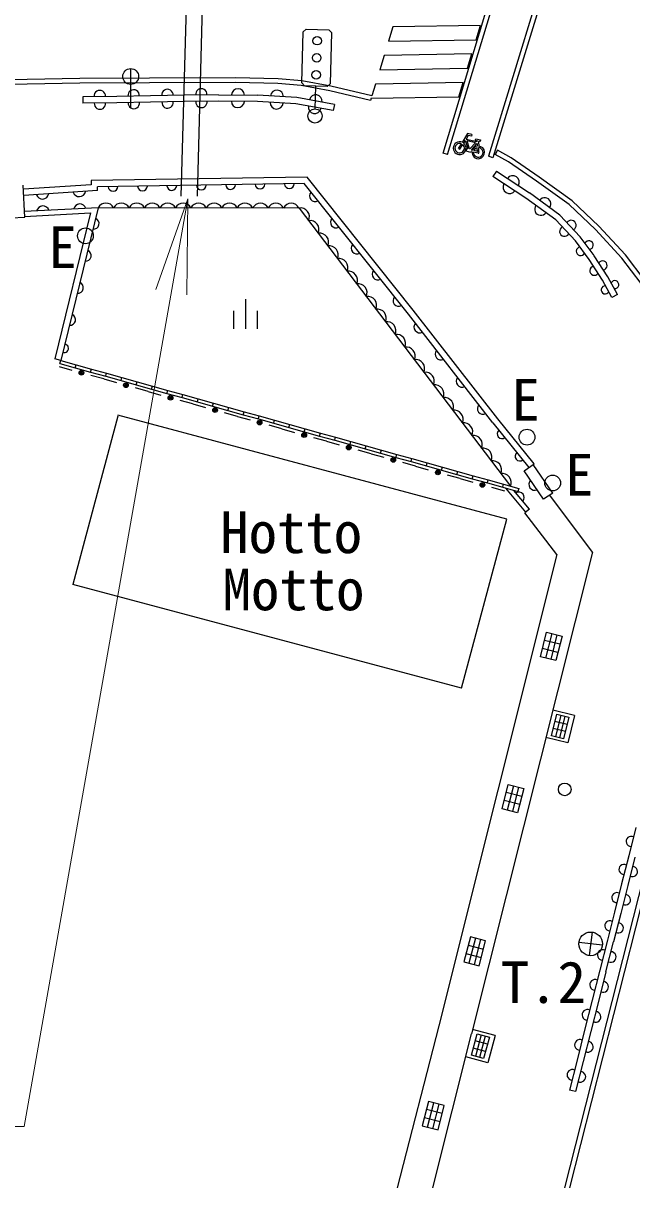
# Model space of a CAD drawing. Units: millimetres, scale not verified. Extents: x 40000 to 680000, y 20000 to 380000.
# Drawn here: x 401785 to 421042, y 250054 to 286955 of the extents above; entities that cross this region are included whole.
import ezdxf
from ezdxf.enums import TextEntityAlignment as Align

# ---------------------------------------------------------------- set-up
doc = ezdxf.new("R2010")
doc.units = ezdxf.units.MM
doc.header["$LTSCALE"] = 1000
doc.linetypes.add('DASHED', pattern=[7.5, 6, -1.5])
for name, color, linetype, lineweight in [('M-BGD', 7, 'Continuous', 25), ('M-BGD-EXST', 7, 'Continuous', 25), ('M-BMK-SRVR', 3, 'Continuous', 25), ('M-STR-HTXT', 7, 'Continuous', 13), ('M-STR-STRC', 7, 'Continuous', 25)]:
    doc.layers.add(name, color=color, linetype=linetype, lineweight=lineweight)
doc.layers.add('M-BMK-HTXT', color=7, linetype='Continuous')
doc.styles.add('ＭＳ ゴシック', font='')
doc.styles.get('ＭＳ ゴシック').set_extended_font_data('MS Gothic')

# ---------------------------------------------------------------- blocks, each defined once
blk = doc.blocks.new('open_arrow')
at = {"color": 0, "linetype": 'Continuous', "lineweight": -2}
blk.add_lwpolyline([(7.5, 1.25), (0, 0), (7.5, -1.25)], dxfattribs=at)

msp = doc.modelspace()

# ---------------------------------------------------------------- linework, layer by layer
at = {"layer": 'M-BGD', "linetype": 'DASHED'}
for p, q in [((406782, 281480), (407215, 296777)), ((407296, 281481), (407705, 296778))]:
    msp.add_line(p, q, dxfattribs=at)
at = {"layer": 'M-BGD'}
for p, q in [((404742, 284639), (403671, 284621)), ((403671, 284621), (403674, 284421)), ((405813, 284656), (404742, 284639)), ((406884, 284673), (405813, 284656)), ((407955, 284691), (406884, 284673)), ((407961, 284691), (409201, 284672)), ((410438, 284605), (409201, 284672)), ((411635, 284383), (410438, 284605)), ((404745, 284439), (403674, 284421)), ((405816, 284456), (404745, 284439)), ((406887, 284473), (405816, 284456)), ((407958, 284491), (406887, 284473)), ((409194, 284472), (407958, 284491)), ((410414, 284406), (409194, 284472)), ((411598, 284187), (410414, 284406)), ((411635, 284383), (411598, 284187)), ((403933, 281971), (403935, 281838)), ((416761, 282268), (416652, 282101)), ((417697, 281415), (416652, 282101)), ((416761, 282268), (417811, 281579)), ((401830, 280813), (401782, 281822)), ((403935, 281838), (401788, 281696)), ((404138, 281651), (401798, 281496)), ((410672, 281877), (404136, 281774)), ((404138, 281651), (404136, 281774)), ((413973, 277737), (410672, 281877)), ((418773, 280872), (417811, 281579)), ((418640, 280722), (417697, 281415)), ((404155, 281110), (401822, 280987)), ((401826, 280837), (403910, 280947)), ((403910, 280947), (402778, 276317)), ((404155, 281110), (402972, 276270)), ((410512, 281100), (404155, 281110)), ((410512, 281100), (417202, 272288)), ((419413, 280187), (418773, 280872)), ((394857, 280485), (401830, 280813)), ((419259, 280059), (418640, 280722)), ((419853, 279593), (419413, 280187)), ((419692, 279474), (419259, 280059)), ((420119, 278813), (419692, 279474)), ((420291, 278915), (419857, 279588)), ((420418, 278268), (420119, 278813)), ((420594, 278365), (420291, 278915)), ((420594, 278365), (420418, 278268)), ((416650, 274297), (413973, 277737)), ((402972, 276270), (402778, 276317)), ((402918, 276077), (403321, 275964)), ((402945, 276174), (402972, 276270)), ((402945, 276174), (403428, 276038)), ((402972, 276270), (403455, 276135)), ((403428, 276038), (403455, 276135)), ((403428, 276038), (403912, 275903)), ((403455, 276135), (403939, 275999)), ((403912, 275903), (403939, 275999)), ((403912, 275903), (404395, 275768)), ((404329, 275683), (403926, 275795)), ((403939, 275999), (404422, 275864)), ((404329, 275683), (404732, 275570)), ((404395, 275768), (404422, 275864)), ((404395, 275768), (404878, 275633)), ((404422, 275864), (404905, 275729)), ((404878, 275633), (404905, 275729)), ((404905, 275729), (405388, 275594)), ((404878, 275633), (405361, 275497)), ((405739, 275288), (405336, 275401)), ((405361, 275497), (405388, 275594)), ((405361, 275497), (405845, 275362)), ((405388, 275594), (405872, 275458)), ((405739, 275288), (406142, 275175)), ((405845, 275362), (405872, 275458)), ((405845, 275362), (406328, 275227)), ((405872, 275458), (406355, 275323)), ((406328, 275227), (406355, 275323)), ((406355, 275323), (406838, 275188)), ((406328, 275227), (406811, 275092)), ((407149, 274893), (406746, 275006)), ((406811, 275092), (406838, 275188)), ((406811, 275092), (407294, 274956)), ((406838, 275188), (407321, 275053)), ((407294, 274956), (407321, 275053)), ((407294, 274956), (407778, 274821)), ((407321, 275053), (407805, 274917)), ((407778, 274821), (407805, 274917)), ((407805, 274917), (408288, 274782)), ((407149, 274893), (407552, 274780)), ((407778, 274821), (408261, 274686)), ((408560, 274498), (408157, 274611)), ((408261, 274686), (408288, 274782)), ((408261, 274686), (408744, 274551)), ((408288, 274782), (408771, 274647)), ((408744, 274551), (408771, 274647)), ((408744, 274551), (409227, 274415)), ((408771, 274647), (409254, 274512)), ((404773, 274502), (403348, 269171)), ((417091, 271240), (404780, 274531)), ((408560, 274498), (408963, 274386)), ((409227, 274415), (409254, 274512)), ((409227, 274415), (409711, 274280)), ((409254, 274512), (409738, 274377)), ((409970, 274104), (409567, 274216)), ((409711, 274280), (409738, 274377)), ((409711, 274280), (410194, 274145)), ((409738, 274377), (410221, 274241)), ((410194, 274145), (410221, 274241)), ((410221, 274241), (410704, 274106)), ((416650, 274297), (417788, 272880)), ((409970, 274104), (410373, 273991)), ((410194, 274145), (410677, 274010)), ((410677, 274010), (410704, 274106)), ((410677, 274010), (411160, 273875)), ((410704, 274106), (411187, 273971)), ((411381, 273709), (410978, 273822)), ((411160, 273875), (411187, 273971)), ((411160, 273875), (411644, 273739)), ((411187, 273971), (411671, 273836)), ((411644, 273739), (411671, 273836)), ((411671, 273836), (412154, 273700)), ((411381, 273709), (411784, 273596)), ((411644, 273739), (412127, 273604)), ((412127, 273604), (412154, 273700)), ((412127, 273604), (412610, 273469)), ((412154, 273700), (412637, 273565)), ((412610, 273469), (412637, 273565)), ((412610, 273469), (413093, 273334)), ((412637, 273565), (413120, 273430)), ((412791, 273314), (412388, 273427)), ((412791, 273314), (413194, 273202)), ((413093, 273334), (413120, 273430)), ((413093, 273334), (413577, 273198)), ((413120, 273430), (413604, 273295)), ((413577, 273198), (413604, 273295)), ((413577, 273198), (414060, 273063)), ((413604, 273295), (414087, 273159)), ((414060, 273063), (414087, 273159)), ((414087, 273159), (414570, 273024)), ((414201, 272920), (413799, 273032)), ((414060, 273063), (414543, 272928)), ((414201, 272920), (414604, 272807)), ((414543, 272928), (414570, 273024)), ((414543, 272928), (415026, 272793)), ((414570, 273024), (415053, 272889)), ((415026, 272793), (415053, 272889)), ((415026, 272793), (415510, 272657)), ((415053, 272889), (415537, 272754)), ((415510, 272657), (415537, 272754)), ((415537, 272754), (416020, 272618)), ((417636, 272776), (417954, 272993)), ((418256, 271869), (417636, 272776)), ((418545, 272067), (417925, 272974)), ((415612, 272525), (415209, 272638)), ((415510, 272657), (415993, 272522)), ((415612, 272525), (416015, 272412)), ((415993, 272522), (416020, 272618)), ((415993, 272522), (416476, 272387)), ((416020, 272618), (416503, 272483)), ((416476, 272387), (416503, 272483)), ((416476, 272387), (416959, 272252)), ((416503, 272483), (416986, 272348)), ((416959, 272252), (416986, 272348)), ((416986, 272348), (417470, 272213)), ((417022, 272130), (416619, 272243)), ((416959, 272252), (417443, 272116)), ((417049, 272227), (417056, 272232)), ((417687, 271461), (417063, 272223)), ((417803, 271556), (417315, 272152)), ((417470, 272213), (417443, 272116)), ((418545, 272067), (418256, 271869)), ((419805, 270196), (418453, 272004)), ((415658, 265881), (417091, 271240)), ((417803, 271556), (417661, 271440)), ((418670, 270117), (417661, 271440)), ((418670, 270117), (414939, 255187)), ((419805, 270196), (415970, 254926)), ((415658, 265881), (403348, 269171)), ((418154, 266879), (418348, 267658)), ((418511, 267617), (418317, 266838)), ((418348, 267658), (418838, 267536)), ((418674, 267576), (418481, 266798)), ((418838, 267536), (418644, 266757)), ((418773, 267276), (418283, 267398)), ((418644, 266757), (418154, 266879)), ((418709, 267017), (418219, 267139)), ((418501, 264376), (418668, 265058)), ((419232, 265019), (418547, 265187)), ((418797, 265026), (418630, 264344)), ((418668, 265058), (419056, 264963)), ((418926, 264995), (418760, 264313)), ((419056, 264963), (418889, 264281)), ((419232, 265019), (419022, 264156)), ((418945, 264509), (418557, 264603)), ((419000, 264736), (418612, 264831)), ((419022, 264156), (418330, 264325)), ((418889, 264281), (418501, 264376)), ((416939, 262064), (417133, 262834)), ((417298, 262792), (417103, 262023)), ((417133, 262834), (417628, 262709)), ((417463, 262751), (417268, 261981)), ((417563, 262452), (417068, 262578)), ((417628, 262709), (417433, 261939)), ((417433, 261939), (416939, 262064)), ((417498, 262196), (417003, 262321)), ((421174, 261467), (420949, 260575)), ((420949, 260575), (420725, 259683)), ((421143, 260526), (420919, 259634)), ((420725, 259683), (420500, 258791)), ((420919, 259634), (420694, 258742)), ((420500, 258791), (420276, 257899)), ((420694, 258742), (420470, 257850)), ((415935, 258005), (415729, 257211)), ((416096, 257963), (415890, 257169)), ((416419, 257879), (415935, 258005)), ((415866, 257740), (416350, 257615)), ((416257, 257921), (416052, 257127)), ((416213, 257086), (416419, 257879)), ((420276, 257899), (420035, 256949)), ((420229, 256900), (420470, 257850)), ((415729, 257211), (416213, 257086)), ((415797, 257476), (416281, 257350)), ((420035, 256949), (419795, 255999)), ((420229, 256900), (419989, 255950)), ((419795, 255999), (419554, 255049)), ((419989, 255950), (419748, 255000)), ((414939, 255187), (413621, 250054)), ((416717, 254878), (416007, 255070)), ((419554, 255049), (419314, 254099)), ((419748, 255000), (419508, 254050)), ((414751, 250054), (415970, 254926)), ((415967, 254250), (416150, 254931)), ((416477, 254599), (416089, 254704)), ((416280, 254896), (416096, 254215)), ((416150, 254931), (416538, 254827)), ((416409, 254861), (416225, 254180)), ((416538, 254827), (416354, 254145)), ((416717, 254878), (416484, 254016)), ((416354, 254145), (415967, 254250)), ((416416, 254372), (416028, 254477)), ((416484, 254016), (415790, 254204)), ((419314, 254099), (419074, 253149)), ((419508, 254050), (419268, 253100)), ((419268, 253100), (419074, 253149)), ((414614, 252789), (414415, 252010)), ((415111, 252663), (414614, 252789)), ((415045, 252403), (414547, 252529)), ((414581, 251968), (414779, 252747)), ((414747, 251925), (414945, 252705)), ((414912, 251883), (415111, 252663)), ((414978, 252143), (414481, 252270)), ((414415, 252010), (414912, 251883))]:
    msp.add_line(p, q, dxfattribs=at)
msp.add_lwpolyline([(417954, 272993), (416807, 274421), (414130, 277861), (410767, 282079), (403933, 281971)], dxfattribs=at)
for centre, radius in [((403623, 275880), 75), ((403623, 275880), 49.5), ((403623, 275880), 24.5), ((405034, 275485), 75), ((405034, 275485), 49.5), ((405034, 275485), 24.5), ((406444, 275090), 75), ((406444, 275090), 49.5), ((406444, 275090), 24.5), ((407855, 274696), 75), ((407855, 274696), 49.5), ((407855, 274696), 24.5), ((409265, 274301), 75), ((409265, 274301), 49.5), ((409265, 274301), 24.5), ((410675, 273906), 75), ((410675, 273906), 49.5), ((410675, 273906), 24.5), ((412086, 273512), 75), ((412086, 273512), 49.5), ((412086, 273512), 24.5), ((413496, 273117), 75), ((413496, 273117), 49.5), ((413496, 273117), 24.5), ((414907, 272722), 75), ((414907, 272722), 49.5), ((414907, 272722), 24.5), ((416317, 272328), 75), ((416317, 272328), 49.5), ((416317, 272328), 24.5), ((418923, 262678), 200)]:
    msp.add_circle(centre, radius, dxfattribs=at)
for centre, radius, start, end in [((407419, 284702), 180, 354.4348, 187.4201), ((408579, 284675), 206, 0.8186, 177.4371), ((404206, 284650), 180, 354.4341, 187.4195), ((405277, 284668), 180, 354.4348, 187.4201), ((406348, 284685), 180, 354.4348, 187.4201), ((409814, 284635), 204, 357.9399, 175.8537), ((411042, 284492), 201, 349.7347, 169.3106), ((404210, 284410), 180, 174.4348, 7.4201), ((405281, 284427), 180, 174.4342, 7.4209), ((406352, 284444), 180, 174.4348, 7.4201), ((407423, 284462), 180, 174.4348, 7.4201), ((408576, 284487), 206, 180.8185, 357.4373), ((409804, 284442), 204, 177.9406, 355.8544), ((411006, 284297), 201, 169.7361, 349.3091), ((417279, 281918), 209, 329.0769, 144.3472), ((403554, 281663), 200, 198.3684, 349.2226), ((404626, 281787), 155, 182.8048, 359.0097), ((405556, 281801), 155, 182.8047, 359.008), ((406486, 281816), 155, 182.8028, 359.0098), ((407417, 281831), 155, 182.8048, 359.0097), ((408347, 281846), 155, 182.8045, 359.01), ((409277, 281860), 155, 182.8038, 359.0109), ((410207, 281875), 155, 182.8037, 359.0091), ((411025, 281481), 179, 137.8478, 299.2877), ((417179, 281765), 209, 149.0757, 324.3485), ((402392, 281586), 200, 198.3684, 349.2226), ((403574, 281027), 202, 17.883, 168.1394), ((404400, 280985), 274, 26.8534, 152.9762), ((404889, 280984), 274, 26.8529, 152.9768), ((405378, 280984), 274, 26.8549, 152.9758), ((405867, 280983), 274, 26.8546, 152.9752), ((406355, 280982), 274, 26.8548, 152.975), ((406844, 280982), 274, 26.8534, 152.9762), ((407333, 280981), 274, 26.8546, 152.9763), ((407822, 280980), 274, 26.8551, 152.9745), ((408311, 280979), 274, 26.8546, 152.9752), ((408800, 280979), 274, 26.8534, 152.9762), ((409289, 280978), 274, 26.8544, 152.9765), ((409778, 280977), 274, 26.8548, 152.975), ((410267, 280976), 274, 26.8551, 152.9745), ((418290, 281233), 195, 322.2524, 145.1475), ((402405, 280966), 202, 17.8827, 168.1382), ((410556, 280818), 286, 335.5674, 98.8371), ((418166, 281064), 195, 142.2533, 325.1479), ((404006, 280608), 176, 264.8225, 67.7008), ((410860, 280417), 286, 335.568, 98.8373), ((411685, 280653), 179, 137.8478, 299.2877), ((418918, 280361), 157, 117.2226, 328.8906), ((419127, 280556), 157, 297.2222, 148.8925), ((411164, 280017), 286, 335.5674, 98.8371), ((403757, 279592), 176, 264.8215, 67.7016), ((411468, 279616), 286, 335.568, 98.8373), ((412345, 279825), 179, 137.8478, 299.2877), ((419425, 279729), 137, 98.9885, 334.0001), ((419687, 279923), 137, 278.9876, 154.0009), ((411772, 279216), 286, 335.5686, 98.8359), ((420122, 279283), 143, 279.353, 146.3168), ((412076, 278815), 286, 335.566, 98.8376), ((413006, 278997), 179, 137.8471, 299.2872), ((419858, 279112), 143, 99.355, 326.3165), ((403509, 278577), 176, 264.8241, 67.7008), ((412380, 278415), 286, 335.568, 98.8373), ((420205, 278505), 127, 83.5367, 334.1004), ((420508, 278672), 127, 263.5362, 154.1024), ((412684, 278014), 286, 335.5674, 98.8371), ((413666, 278169), 179, 137.8478, 299.2877), ((412988, 277613), 286, 335.568, 98.8373), ((403261, 277561), 176, 264.8222, 67.7027), ((413293, 277213), 286, 335.5686, 98.8359), ((414335, 277329), 185, 138.776, 296.9938), ((403082, 276655), 134, 249.5274, 82.9953), ((413597, 276812), 286, 335.568, 98.8373), ((413901, 276412), 286, 335.5686, 98.8359), ((415005, 276469), 185, 138.7767, 296.9921), ((414205, 276011), 286, 335.5674, 98.8371), ((414509, 275611), 286, 335.568, 98.8373), ((415674, 275609), 185, 138.7754, 296.9934), ((414813, 275210), 286, 335.5686, 98.8359), ((415117, 274809), 286, 335.568, 98.8373), ((415421, 274409), 286, 335.5686, 98.8359), ((416343, 274749), 185, 138.774, 296.9947), ((415725, 274008), 286, 335.5674, 98.8371), ((416029, 273608), 286, 335.568, 98.8373), ((416936, 273944), 152, 129.334, 308.1972), ((416333, 273207), 286, 335.5686, 98.8359), ((416637, 272807), 286, 335.5667, 98.8378), ((417505, 273235), 152, 129.334, 308.1972), ((416941, 272406), 286, 335.5686, 98.8359), ((417976, 272343), 187, 135.6642, 293.0085), ((417474, 271931), 167, 315.0957, 123.4622), ((421022, 261031), 159, 60.8223, 270.9195), ((420797, 260139), 159, 60.8223, 270.9195), ((421071, 260070), 159, 240.8223, 90.9195), ((420573, 259247), 159, 60.8214, 270.9202), ((420847, 259178), 159, 240.8223, 90.9195), ((420348, 258355), 159, 60.8223, 270.9195), ((420622, 258286), 159, 240.8223, 90.9195), ((420123, 257432), 167, 64.2655, 267.3287), ((420382, 257367), 167, 244.2645, 87.3312), ((419883, 256482), 167, 64.2655, 267.3287), ((420141, 256417), 167, 244.2669, 87.329), ((419642, 255532), 167, 64.2655, 267.3287), ((419901, 255467), 167, 244.2669, 87.329), ((419402, 254582), 167, 64.2655, 267.3287), ((419660, 254517), 167, 244.2669, 87.329), ((419162, 253632), 167, 64.2655, 267.3287), ((419420, 253567), 167, 244.2655, 87.3287)]:
    msp.add_arc(centre, radius, start, end, dxfattribs=at)
at = {"layer": 'M-BGD-EXST'}
for p, q in [((410645, 286686), (410737, 286772)), ((410737, 286772), (411457, 286751)), ((411457, 286751), (411544, 286660)), ((410598, 285066), (410645, 286686)), ((411544, 286660), (411498, 285041)), ((405185, 284268), (405185, 285518)), ((410685, 284974), (410598, 285066)), ((411405, 284953), (410685, 284974)), ((411024, 284244), (411045, 284964)), ((411498, 285041), (411405, 284953)), ((408815, 278214), (408815, 277277)), ((408440, 277839), (408440, 277277)), ((409190, 277839), (409190, 277277))]:
    msp.add_line(p, q, dxfattribs=at)
for centre, radius in [((411087, 286403), 135), ((411071, 285863), 135), ((405185, 285268), 250), ((411056, 285323), 135), ((411018, 284019), 225), ((403751, 280219), 250), ((417730, 273840), 250), ((418540, 272388), 250)]:
    msp.add_circle(centre, radius, dxfattribs=at)
at = {"layer": 'M-BMK-SRVR'}
for p, q in [((419787, 258154), (419700, 257409)), ((420116, 257738), (419371, 257825))]:
    msp.add_line(p, q, dxfattribs=at)
msp.add_circle((419743, 257782), 375, dxfattribs=at)
at = {"layer": 'M-STR-HTXT'}
msp.add_lwpolyline([(406993, 281388), (401810, 251993), (367709, 251993)], dxfattribs=at)
at = {"layer": 'M-STR-STRC'}
for p, q in [((415072, 282843), (418560, 294350)), ((415215, 282800), (418703, 294306)), ((420091, 294449), (416507, 282739)), ((420235, 294405), (416651, 282695)), ((413484, 286839), (413347, 286387)), ((416257, 286887), (413484, 286839)), ((416120, 286435), (416257, 286887)), ((413347, 286387), (416120, 286435)), ((415983, 285983), (413210, 285935)), ((415846, 285530), (415983, 285983)), ((413210, 285935), (413073, 285482)), ((413073, 285482), (415846, 285530)), ((412821, 284652), (411517, 284961)), ((412936, 285030), (412821, 284652)), ((415709, 285079), (412936, 285030)), ((415572, 284626), (415709, 285079)), ((412778, 284508), (411486, 284815)), ((412799, 284578), (412778, 284508)), ((412799, 284578), (415572, 284626)), ((415845, 283458), (415679, 283182)), ((415870, 283401), (415802, 283287)), ((415979, 283428), (415845, 283458)), ((415968, 283378), (415870, 283401)), ((415979, 283428), (415968, 283378)), ((415563, 282989), (415653, 283138)), ((415607, 282963), (415696, 283112)), ((415774, 283242), (415723, 283156)), ((415774, 283242), (415855, 282991)), ((415803, 283287), (416139, 283211)), ((416099, 283168), (415831, 283229)), ((415912, 282978), (415831, 283229)), ((415921, 282976), (416099, 283168)), ((415978, 282963), (416145, 283143)), ((416093, 283247), (416105, 283296)), ((416093, 283247), (416159, 283232)), ((416105, 283296), (416252, 283263)), ((416159, 283232), (416139, 283211)), ((416148, 283146), (416151, 283062)), ((416216, 283219), (416196, 283198)), ((416196, 283198), (416201, 283065)), ((416241, 283213), (416216, 283219)), ((416252, 283263), (416241, 283213)), ((415215, 282800), (415072, 282843)), ((415563, 282989), (415607, 282963)), ((415808, 282898), (415830, 282997)), ((415955, 282865), (415808, 282898)), ((415830, 282997), (415855, 282991)), ((415921, 282976), (415912, 282978)), ((415961, 282890), (415955, 282865)), ((415961, 282890), (415987, 282884)), ((415978, 282963), (415972, 282939)), ((415972, 282939), (415998, 282933)), ((416182, 282839), (416037, 282872)), ((416143, 282900), (416048, 282921)), ((416143, 282900), (416157, 282897)), ((416157, 282897), (416153, 283011)), ((416182, 282839), (416206, 282834)), ((416208, 282885), (416203, 283014)), ((416206, 282834), (416218, 282883)), ((416218, 282883), (416208, 282885)), ((416651, 282695), (416507, 282739)), ((416793, 282932), (416719, 282801)), ((418930, 250054), (421760, 261236)), ((419085, 250054), (421905, 261200))]:
    msp.add_line(p, q, dxfattribs=at)
for points in [[(411517, 284961), (410603, 285130), (409851, 285193), (408500, 285227), (405774, 285214), (403576, 285208), (391340, 284972), (379495, 284819), (366871, 284616), (353801, 284369), (341443, 284132), (328976, 283999), (315009, 283711), (306146, 283550)], [(411486, 284815), (410583, 284982), (409843, 285043), (408499, 285077), (405774, 285064), (403577, 285058), (391342, 284822), (379497, 284669), (366874, 284466), (353804, 284219), (341446, 283982), (328978, 283849), (315011, 283561), (306149, 283400)], [(421939, 277822), (421345, 278706), (420734, 279516), (419895, 280419), (419061, 281209), (418026, 281952), (417148, 282560), (416719, 282801)], [(422064, 277906), (421467, 278793), (420849, 279612), (420002, 280525), (419156, 281325), (418112, 282075), (417227, 282687), (416793, 282932)]]:
    msp.add_lwpolyline(points, dxfattribs=at)
for centre, radius, start, end in [((415598, 282998), 202, 66.1563, 180.4062), ((415598, 282998), 151, 162.2823, 289.9129), ((415598, 282998), 151, 68.5699, 162.2808), ((415598, 282998), 151, 289.9139, 49.3829), ((415598, 282998), 202, 289.6202, 51.794), ((416188, 282864), 202, 100.5276, 160.0575), ((416187, 282864), 200, 280.6749, 85.8197), ((415598, 282998), 202, 180.4071, 289.6166), ((416188, 282864), 200, 174.4214, 280.6744), ((416187, 282864), 151, 176.8338, 309.5421), ((416187, 282864), 151, 103.341, 157.6508), ((416187, 282864), 151, 309.5416, 84.1469)]:
    msp.add_arc(centre, radius, start, end, dxfattribs=at)

# ---------------------------------------------------------------- block references
at = {"layer": 'M-STR-HTXT', "xscale": 400, "yscale": 400, "rotation": 260}
msp.add_blockref('open_arrow', (406993, 281388), dxfattribs=at)

# ---------------------------------------------------------------- texts
at = {"layer": 'M-BGD-EXST', "style": 'ＭＳ ゴシック'}
for p in [(403029, 279858), (417687, 275026), (419382, 272648)]:
    msp.add_text('E', height=1320, dxfattribs=at).set_placement(p, align=Align.MIDDLE_CENTER)
at = {"layer": 'M-BMK-HTXT', "style": 'ＭＳ ゴシック'}
for s, p in [('Hotto', (410265, 270824)), ('Motto', (410338, 269013))]:
    msp.add_text(s, height=1320, dxfattribs=at).set_placement(p, align=Align.MIDDLE_CENTER)
at = {"layer": 'M-BMK-SRVR', "style": 'ＭＳ ゴシック'}
msp.add_text('T.2', height=1320, dxfattribs=at).set_placement((418248, 256568), align=Align.MIDDLE_CENTER)

doc.saveas('drawing.dxf')
